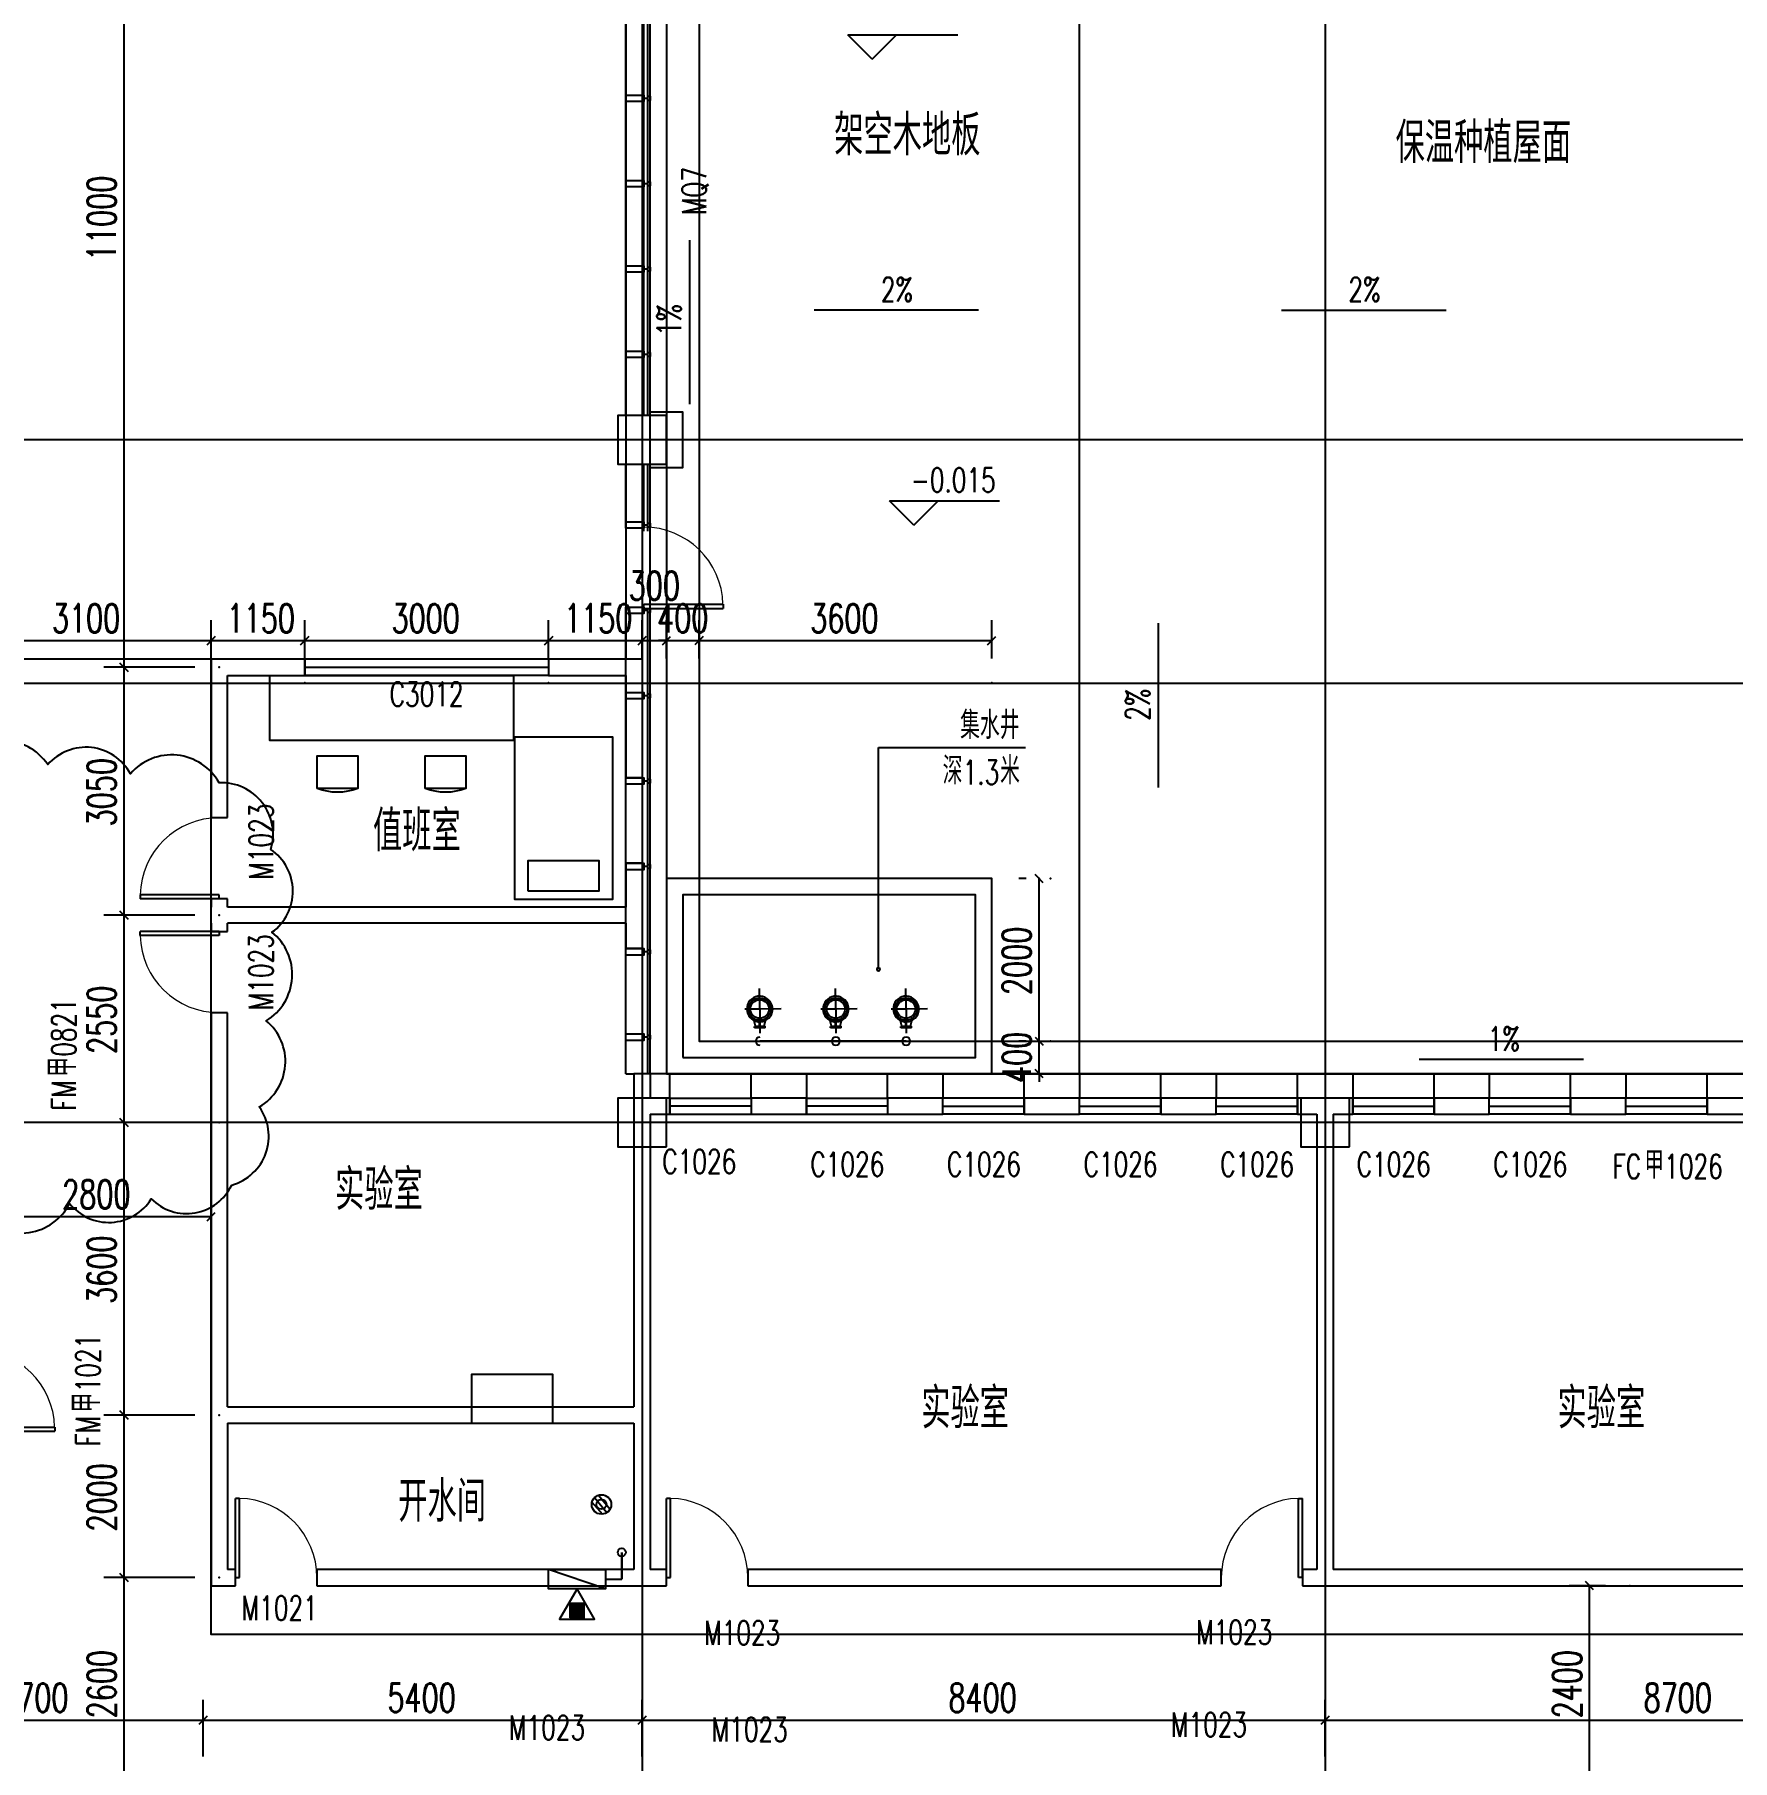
# Model space of a CAD drawing. Header units: inches. Extents: x -867 to 118033, y 723948 to 808048.
# Drawn here: x 34510 to 55394, y 745109 to 766344 of the extents above; entities that cross this region are included whole.
import ezdxf

# ---------------------------------------------------------------- set-up
doc = ezdxf.new("R2010")
doc.units = ezdxf.units.IN
doc.header["$MEASUREMENT"] = 0
for name, color, linetype in [('0-一般装修部位', 10, 'Continuous'), ('0-幕墙线', 10, 'Continuous'), ('0-重点装修部位', 10, 'Continuous'), ('00修改', 10, 'Continuous'), ('COLUMN', 10, 'Continuous'), ('CURTWALL', 10, 'Continuous'), ('DIM_ELEV', 10, 'Continuous'), ('DIM_LEAD', 10, 'Continuous'), ('DIM_SYMB', 10, 'Continuous'), ('DOOR_FIRE', 10, 'Continuous'), ('DOOR_FIRE_TEXT', 10, 'Continuous'), ('DOTE', 10, 'Continuous'), ('PUB_DIM', 10, 'Continuous'), ('PUB_HATCH', 10, 'Continuous'), ('PUB_TEXT', 10, 'Continuous'), ('S-DIM', 10, 'Continuous'), ('TOL', 10, 'Continuous'), ('WALL', 10, 'Continuous'), ('WINDOW', 10, 'Continuous'), ('WINDOW_TEXT', 10, 'Continuous'), ('排水', 10, 'Continuous')]:
    doc.layers.add(name, color=color, linetype=linetype)
doc.styles.add('_TCH_DIM', font='SIMPLEX', dxfattribs={"bigfont": 'GBCBIG'})
doc.styles.add('_TCH_WINDOW', font='SIMPLEX', dxfattribs={"bigfont": 'GBCBIG'})
doc.styles.add('DIM_FONT', font='SIMPLEX', dxfattribs={"width": 0.7, "bigfont": 'GBCBIG'})

# ---------------------------------------------------------------- blocks, each defined once
blk = doc.blocks.new('F1_ACAD_FMEBLOCK8')
at = {"layer": 'PUB_HATCH', "color": 8}
for points in [[(-16475, -7475), (-16475, -6875), (-17075, -6875), (-17075, -7475)], [(-16475, -15875), (-16475, -15275), (-17075, -15275), (-17075, -15875)], [(-8075, -15875), (-8075, -15275), (-8675, -15275), (-8675, -15875)]]:
    blk.add_lwpolyline(points, close=True, dxfattribs=at)

msp = doc.modelspace()

# ---------------------------------------------------------------- linework, layer by layer
at = {"color": 1}
for p, q in [((41733, 747339), (41733, 747669)), ((41533, 747339), (41733, 747339))]:
    msp.add_line(p, q, dxfattribs=at)
at = {"color": 1, "linetype": 'Continuous', "ltscale": 2}
msp.add_line((41733, 747669), (41733, 747339), dxfattribs=at)
at = {"color": 8}
for p, q in [((41095, 746892), (41242, 747040)), ((41095, 746977), (41157, 747040)), ((41095, 747005), (41129, 747040)), ((41095, 746949), (41186, 747040)), ((41095, 746864), (41271, 747040)), ((41095, 746920), (41214, 747040)), ((41123, 746864), (41271, 747011)), ((41151, 746864), (41271, 746983)), ((41179, 746864), (41271, 746955)), ((41208, 746864), (41271, 746927)), ((41236, 746864), (41271, 746898))]:
    msp.add_line(p, q, dxfattribs=at)
at = {"color": 7}
msp.add_lwpolyline([(47363, 753559), (47363, 773934), (75283, 773934)], dxfattribs=at)
at = {"color": 30, "linetype": 'Continuous'}
for points in [[(40833, 747459), (41533, 747459), (41533, 747219), (40833, 747459)], [(40833, 747459), (41533, 747459), (41533, 747219), (40833, 747219)]]:
    msp.add_lwpolyline(points, close=True, dxfattribs=at)
at = {"color": 2}
for points in [[(41183, 747219), (40968, 746847), (41397, 746847)], [(41095, 746864), (41271, 746864), (41271, 747040), (41095, 747040)]]:
    msp.add_lwpolyline(points, close=True, dxfattribs=at)
msp.add_circle((41733, 747669), 50, dxfattribs=at)
at = {"layer": '0-一般装修部位', "color": 3}
msp.add_lwpolyline([(33883, 758659), (33883, 752859), (25083, 752859), (25083, 746759), (25083, 744859), (59083, 744859), (59083, 746659), (36683, 746659), (36683, 758659), (33883, 758659)], dxfattribs=at)
at = {"layer": '0-幕墙线', "color": 31}
for p, q in [((42053, 765559), (42003, 765559)), ((42053, 764509), (42003, 764509)), ((42053, 763459), (42003, 763459)), ((42053, 762409), (42003, 762409)), ((42053, 760309), (42003, 760309)), ((42053, 759259), (42003, 759259)), ((42053, 758209), (42003, 758209)), ((42053, 757159), (42003, 757159)), ((42053, 756109), (42003, 756109)), ((42053, 755059), (42003, 755059)), ((42053, 754009), (42003, 754009))]:
    msp.add_line(p, q, dxfattribs=at)
for points in [[(41783, 765519), (41783, 765599), (42003, 765599), (42003, 765519)], [(42053, 765534), (42053, 765584), (42083, 765584), (42083, 765534)], [(41783, 764469), (41783, 764549), (42003, 764549), (42003, 764469)], [(42053, 764484), (42053, 764534), (42083, 764534), (42083, 764484)], [(41783, 763419), (41783, 763499), (42003, 763499), (42003, 763419)], [(42053, 763434), (42053, 763484), (42083, 763484), (42083, 763434)], [(41783, 762369), (41783, 762449), (42003, 762449), (42003, 762369)], [(42053, 762384), (42053, 762434), (42083, 762434), (42083, 762384)], [(41783, 760269), (41783, 760349), (42003, 760349), (42003, 760269)], [(42053, 760284), (42053, 760334), (42083, 760334), (42083, 760284)], [(41783, 759219), (41783, 759299), (42003, 759299), (42003, 759219)], [(42053, 759234), (42053, 759284), (42083, 759284), (42083, 759234)], [(41783, 758169), (41783, 758249), (42003, 758249), (42003, 758169)], [(42053, 758184), (42053, 758234), (42083, 758234), (42083, 758184)], [(41783, 757119), (41783, 757199), (42003, 757199), (42003, 757119)], [(42053, 757134), (42053, 757184), (42083, 757184), (42083, 757134)], [(41783, 756069), (41783, 756149), (42003, 756149), (42003, 756069)], [(42053, 756084), (42053, 756134), (42083, 756134), (42083, 756084)], [(41783, 755019), (41783, 755099), (42003, 755099), (42003, 755019)], [(42053, 755034), (42053, 755084), (42083, 755084), (42083, 755034)], [(41783, 753969), (41783, 754049), (42003, 754049), (42003, 753969)], [(42053, 753984), (42053, 754034), (42083, 754034), (42083, 753984)]]:
    msp.add_lwpolyline(points, close=True, dxfattribs=at)
for points in [[(42083, 761019), (42483, 761019), (42483, 761699), (42083, 761699)], [(42323, 753059), (42323, 753559), (42083, 753559)], [(43323, 753259), (43323, 753559), (44003, 753559), (44003, 753259)], [(45003, 753259), (45003, 753559), (45683, 753559), (45683, 753259)], [(46683, 753259), (46683, 753559), (47363, 753559), (47363, 753259)], [(48363, 753259), (48363, 753559), (49043, 753559), (49043, 753259)], [(50043, 753059), (50043, 753559), (50723, 753559), (50723, 753059)], [(50043, 753259), (50043, 753559), (50723, 753559), (50723, 753259)], [(51723, 753259), (51723, 753559), (52403, 753559), (52403, 753259)], [(53403, 753259), (53403, 753559), (54083, 753559), (54083, 753259)], [(55083, 753259), (55083, 753559), (55763, 753559), (55763, 753259)]]:
    msp.add_lwpolyline(points, dxfattribs=at)
at = {"layer": '0-重点装修部位', "color": 1}
msp.add_lwpolyline([(28083, 769659), (36683, 769659), (36683, 769459), (41783, 769459), (41783, 758659), (28083, 758659), (28083, 769659)], dxfattribs=at)
at = {"layer": '00修改', "color": 6}
msp.add_lwpolyline([(33865, 751807, 0.520567), (34941, 751963, 0.520567), (35945, 752019, 0.520567), (36935, 752189, 0.520567), (37275, 753150, 0.520567), (37275, 753150, 0.520567), (37360, 754210, 0.520567), (37430, 755299, 0.520567), (37416, 756317, 0.520567), (36780, 757137, 0.520567), (36780, 757137, 0.520567), (35690, 757250, 0.520567), (34672, 757363, 0.520567), (33554, 757377, 0.520567)], format="xyb", dxfattribs=at)
at = {"layer": 'COLUMN', "color": 2, "ltscale": 3}
for points in [[(42283, 761059), (42283, 761659), (41683, 761659), (41683, 761059)], [(42283, 752659), (42283, 753259), (41683, 753259), (41683, 752659)], [(50683, 752659), (50683, 753259), (50083, 753259), (50083, 752659)]]:
    msp.add_lwpolyline(points, close=True, dxfattribs=at)
at = {"layer": 'CURTWALL', "color": 4}
for p, q in [((42003, 761659), (42003, 777559)), ((42053, 761659), (42053, 777559)), ((42003, 760234), (42003, 761059)), ((42053, 760234), (42053, 761059)), ((42083, 753559), (42083, 761059)), ((42053, 753559), (42053, 759285)), ((41783, 753559), (41883, 753559))]:
    msp.add_line(p, q, dxfattribs=at)
at = {"layer": 'DIM_ELEV', "color": 3}
for p, q in [((44812, 766042), (44512, 766342)), ((44512, 766342), (45866, 766342)), ((44812, 766042), (45112, 766342)), ((45324, 760309), (45024, 760609)), ((45024, 760609), (46378, 760609)), ((45324, 760309), (45624, 760609))]:
    msp.add_line(p, q, dxfattribs=at)
at = {"layer": 'DIM_LEAD', "color": 3}
for p, q in [((44890, 754844), (44890, 757573)), ((44890, 757573), (46700, 757573))]:
    msp.add_line(p, q, dxfattribs=at)
msp.add_lwpolyline([(44890, 754824, 1), (44890, 754864, 1)], format="xyb", close=True, dxfattribs=at)
at = {"layer": 'DIM_SYMB', "color": 3}
for points in [[(42567, 763816), (42567, 762095), (42567, 761795)], [(46120, 762953), (44398, 762953), (44098, 762953)], [(49849, 762953), (51571, 762953), (51871, 762953)], [(48331, 759102), (48331, 757380), (48331, 757080)], [(53563, 753733), (51842, 753733), (51542, 753733)]]:
    msp.add_lwpolyline(points, dxfattribs=at)
at = {"layer": 'DOOR_FIRE', "color": 4}
for p, q in [((55083, 753259), (54083, 753259)), ((54083, 753059), (54083, 753259)), ((55083, 753059), (55083, 753259)), ((54083, 753159), (55083, 753159)), ((55083, 753059), (54083, 753059))]:
    msp.add_line(p, q, dxfattribs=at)
at = {"layer": 'DOOR_FIRE', "color": 7}
for p, q in [((33783, 749209), (34758, 749209)), ((34758, 749209), (34758, 749159)), ((33783, 749159), (34758, 749159))]:
    msp.add_line(p, q, dxfattribs=at)
at = {"layer": 'DOOR_FIRE', "color": 7, "lineweight": 13}
for centre, start, end in [((42003, 759309), 1.4693, 90), ((36783, 755734), 90, 178.5307), ((36783, 755284), 181.4693, 270), ((33783, 749184), 1.4693, 90), ((37008, 747359), 360, 88.5307), ((42308, 747359), 0, 88.5307), ((50082, 747359), 91.4693, 180)]:
    msp.add_arc(centre, 975, start, end, dxfattribs=at)
at = {"layer": 'DOTE', "color": 26, "ltscale": 1000}
for p, q in [((41983, 803674), (41983, 730735)), ((50383, 803674), (50383, 730735)), ((99592, 761359), (18734, 761359)), ((99592, 758359), (18734, 758359)), ((99592, 752959), (18734, 752959)), ((99592, 752959), (18734, 752959))]:
    msp.add_line(p, q, dxfattribs=at)
at = {"layer": 'PUB_DIM', "color": 3, "lineweight": -2}
for p, q in [((35611, 758559), (35611, 769559)), ((36683, 758669), (36683, 759137)), ((36683, 758669), (36683, 759137)), ((37833, 758669), (37833, 759137)), ((37833, 758669), (37833, 759137)), ((40833, 758669), (40833, 759137)), ((40833, 758669), (40833, 759137)), ((41983, 758669), (41983, 759137)), ((41983, 758669), (41983, 759137)), ((42283, 758669), (42283, 759137)), ((42283, 758669), (42283, 759137)), ((42683, 758669), (42683, 759137)), ((42683, 758669), (42683, 759137)), ((46283, 758669), (46283, 759137)), ((33583, 758887), (36683, 758887)), ((36683, 758887), (37833, 758887)), ((37833, 758887), (40833, 758887)), ((40833, 758887), (41983, 758887)), ((41983, 758887), (42283, 758887)), ((42283, 758887), (42183, 758887)), ((42283, 758887), (42683, 758887)), ((42683, 758887), (42783, 758887)), ((42683, 758887), (46283, 758887)), ((36483, 758559), (35361, 758559)), ((36483, 758559), (35361, 758559)), ((35611, 755509), (35611, 758559)), ((46707, 755959), (46616, 755959)), ((46866, 753959), (46866, 755959)), ((36483, 755509), (35361, 755509)), ((36483, 755509), (35361, 755509)), ((35611, 752959), (35611, 755509)), ((46707, 753959), (46616, 753959)), ((46707, 753959), (46616, 753959)), ((46866, 753959), (46866, 754059)), ((46866, 753559), (46866, 753959)), ((46707, 753559), (46616, 753559)), ((46866, 753559), (46866, 753459)), ((36483, 752959), (35361, 752959)), ((36483, 752959), (35361, 752959)), ((35611, 749359), (35611, 752959)), ((36683, 751359), (36683, 752050)), ((33883, 751800), (36683, 751800)), ((36483, 749359), (35361, 749359)), ((36483, 749359), (35361, 749359)), ((35611, 747359), (35611, 749359)), ((36483, 747359), (35361, 747359)), ((36483, 747359), (35361, 747359)), ((35611, 744759), (35611, 747359)), ((53833, 747259), (53386, 747259)), ((53636, 744859), (53636, 747259)), ((36583, 745159), (36583, 745855)), ((36583, 745159), (36583, 745855)), ((41983, 745159), (41983, 745855)), ((41983, 745159), (41983, 745855)), ((50383, 745159), (50383, 745855)), ((50383, 745159), (50383, 745855)), ((33883, 745605), (36583, 745605)), ((36583, 745605), (41983, 745605)), ((41983, 745605), (50383, 745605)), ((50383, 745605), (59083, 745605))]:
    msp.add_line(p, q, dxfattribs=at)
at = {"layer": 'PUB_DIM', "color": 3, "linetype": 'ByBlock'}
for p, q in [((36633, 758837), (36733, 758937)), ((36733, 758937), (36633, 758837)), ((37783, 758837), (37883, 758937)), ((37883, 758937), (37783, 758837)), ((40783, 758837), (40883, 758937)), ((40883, 758937), (40783, 758837)), ((41933, 758837), (42033, 758937)), ((42033, 758937), (41933, 758837)), ((42233, 758837), (42333, 758937)), ((42233, 758837), (42333, 758937)), ((42733, 758937), (42633, 758837)), ((42733, 758937), (42633, 758837)), ((46233, 758837), (46333, 758937)), ((35661, 758509), (35561, 758609)), ((35561, 758609), (35661, 758509)), ((46916, 755909), (46816, 756009)), ((35561, 755559), (35661, 755459)), ((35661, 755459), (35561, 755559)), ((46816, 754009), (46916, 753909)), ((46816, 754009), (46916, 753909)), ((46916, 753509), (46816, 753609)), ((35661, 752909), (35561, 753009)), ((35561, 753009), (35661, 752909)), ((36633, 751750), (36733, 751850)), ((35561, 749409), (35661, 749309)), ((35661, 749309), (35561, 749409)), ((35661, 747309), (35561, 747409)), ((35561, 747409), (35661, 747309)), ((53686, 747209), (53586, 747309)), ((36633, 745655), (36533, 745555)), ((36533, 745555), (36633, 745655)), ((42033, 745655), (41933, 745555)), ((41933, 745555), (42033, 745655)), ((50433, 745655), (50333, 745555)), ((50333, 745555), (50433, 745655))]:
    msp.add_line(p, q, dxfattribs=at)
at = {"layer": 'PUB_DIM', "color": 3}
for p in [(36683, 758887), (37833, 758887), (40833, 758887), (41983, 758887), (42283, 758887), (42683, 758887), (46283, 758887), (35611, 758559), (36783, 758559), (36783, 758559), (36683, 758369), (36683, 758369), (37833, 758369), (37833, 758369), (40833, 758369), (40833, 758369), (41983, 758369), (41983, 758369), (42283, 758369), (42283, 758369), (42683, 758369), (42683, 758369), (46283, 758369), (46866, 755959), (47007, 755959), (35611, 755509), (36783, 755509), (36783, 755509), (46866, 753959), (47007, 753959), (47007, 753959), (47007, 753559), (35611, 752959), (36783, 752959), (36783, 752959), (36683, 751800), (36683, 751059), (35611, 749359), (36783, 749359), (36783, 749359), (35611, 747359), (36783, 747359), (36783, 747359), (53636, 747259), (54133, 747259), (36583, 745605), (41983, 745605), (50383, 745605)]:
    msp.add_point(p, dxfattribs=at)
at = {"layer": 'PUB_HATCH', "color": 8}
for p, q in [((41783, 761659), (41783, 777559)), ((42083, 753559), (42083, 777559)), ((41783, 760269), (41783, 761059)), ((41783, 753559), (41783, 759299))]:
    msp.add_line(p, q, dxfattribs=at)
msp.add_lwpolyline([(42083, 777559), (75283, 777559), (75283, 770359), (57983, 770359), (57983, 753559), (42083, 753559)], dxfattribs=at)
at = {"layer": 'S-DIM', "color": 8, "linetype": 'Continuous'}
for p, q in [((43429, 754354), (43427, 754605)), ((44365, 754354), (44363, 754605)), ((45229, 754354), (45227, 754605)), ((43429, 754354), (43245, 754352)), ((43692, 754356), (43429, 754354)), ((43429, 754354), (43431, 754103)), ((44365, 754354), (44180, 754352)), ((44628, 754356), (44365, 754354)), ((44365, 754354), (44367, 754103)), ((45229, 754354), (45045, 754352)), ((45492, 754356), (45229, 754354)), ((45229, 754354), (45231, 754103))]:
    msp.add_line(p, q, dxfattribs=at)
at = {"layer": 'S-DIM', "color": 7}
for p, q in [((43378, 754144), (43360, 754210)), ((43495, 754142), (43367, 754141)), ((43367, 754121), (43367, 754141)), ((43495, 754122), (43367, 754121)), ((43426, 754144), (43426, 754193)), ((43430, 754114), (43431, 754059)), ((43436, 754144), (43436, 754193)), ((43484, 754145), (43501, 754211)), ((43495, 754122), (43495, 754142)), ((44313, 754144), (44295, 754210)), ((44431, 754142), (44302, 754141)), ((44302, 754121), (44302, 754141)), ((44431, 754122), (44302, 754121)), ((44361, 754144), (44361, 754193)), ((44366, 754114), (44366, 754059)), ((44371, 754144), (44371, 754193)), ((44419, 754145), (44436, 754211)), ((44431, 754122), (44431, 754142)), ((45178, 754144), (45160, 754210)), ((45295, 754142), (45167, 754141)), ((45167, 754121), (45167, 754141)), ((45295, 754122), (45167, 754121)), ((45226, 754144), (45226, 754193)), ((45230, 754114), (45231, 754059)), ((45236, 754144), (45236, 754193)), ((45284, 754145), (45301, 754211)), ((45295, 754122), (45295, 754142))]:
    msp.add_line(p, q, dxfattribs=at)
at = {"layer": 'S-DIM', "color": 4}
msp.add_line((45231, 753959), (43431, 753959), dxfattribs=at)
at = {"layer": 'S-DIM', "color": 7}
for points in [[(42283, 753559), (46283, 753559), (46283, 755959), (42283, 755959)], [(42483, 753759), (46083, 753759), (46083, 755759), (42483, 755759)]]:
    msp.add_lwpolyline(points, close=True, dxfattribs=at)
for centre, radius in [((43429, 754354), 138), ((43429, 754354), 114), ((44365, 754354), 138), ((44365, 754354), 114), ((45229, 754354), 138), ((45229, 754354), 114)]:
    msp.add_circle(centre, radius, dxfattribs=at)
for centre, radius, start, end in [((43429, 754354), 158, 14.9167, 345.9882), ((44365, 754354), 158, 14.9167, 345.9882), ((45229, 754354), 158, 14.9167, 345.9882), ((43481, 754354), 109, 339.2737, 21.6312), ((44416, 754354), 109, 339.2737, 21.6312), ((45281, 754354), 109, 339.2737, 21.6312), ((43355, 754208), 4.95, 15.4392, 62.9934), ((43376, 754143), 2.47, 270.4392, 15.4392), ((43423, 754193), 2.47, 0.4392, 87.7938), ((43424, 754143), 2.47, 273.0845, 0.4392), ((43438, 754193), 2.47, 93.0845, 180.4392), ((43438, 754144), 2.47, 180.4392, 267.7938), ((43486, 754144), 2.47, 165.4392, 270.4392), ((43506, 754209), 4.95, 117.885, 165.4392), ((44291, 754208), 4.95, 15.4392, 62.9934), ((44311, 754143), 2.47, 270.4392, 15.4392), ((44358, 754193), 2.47, 0.4392, 87.7938), ((44359, 754143), 2.47, 273.0845, 0.4392), ((44373, 754193), 2.47, 93.0845, 180.4392), ((44374, 754144), 2.47, 180.4392, 267.7938), ((44421, 754144), 2.47, 165.4392, 270.4392), ((44441, 754209), 4.95, 117.885, 165.4392), ((45155, 754208), 4.95, 15.4392, 62.9934), ((45176, 754143), 2.47, 270.4392, 15.4392), ((45223, 754193), 2.47, 0.4392, 87.7938), ((45224, 754143), 2.47, 273.0845, 0.4392), ((45238, 754193), 2.47, 93.0845, 180.4392), ((45238, 754144), 2.47, 180.4392, 267.7938), ((45286, 754144), 2.47, 165.4392, 270.4392), ((45306, 754209), 4.95, 117.885, 165.4392)]:
    msp.add_arc(centre, radius, start, end, dxfattribs=at)
at = {"layer": 'S-DIM', "color": 136, "ltscale": 0.7}
for centre, start, end in [((43431, 753959), 90, 270), ((44366, 753959), 90, 270), ((44366, 753959), 270, 90), ((45231, 753959), 90, 270), ((45231, 753959), 270, 90)]:
    msp.add_arc(centre, 50, start, end, dxfattribs=at)
at = {"layer": 'TOL', "color": 62}
for p, q in [((41446, 748373), (41587, 748203)), ((41366, 748288), (41495, 748140)), ((41396, 748343), (41551, 748161))]:
    msp.add_line(p, q, dxfattribs=at)
at = {"layer": 'TOL', "color": 151}
for points in [[(37403, 758459), (40403, 758459), (40403, 757659), (37403, 757659)], [(40417, 757702), (41617, 757702), (41617, 755702), (40417, 755702)], [(37986, 757069), (37986, 757469), (38486, 757469), (38486, 757069)], [(39316, 757069), (39316, 757469), (39816, 757469), (39816, 757069)], [(40576, 755810), (41456, 755810), (41456, 756179), (40576, 756179)], [(40883, 749259), (40883, 749859), (39883, 749859), (39883, 749259)]]:
    msp.add_lwpolyline(points, close=True, dxfattribs=at)
for points in [[(38486, 757069, -0.192536), (37986, 757069)], [(39816, 757069, -0.192536), (39316, 757069)]]:
    msp.add_lwpolyline(points, format="xyb", dxfattribs=at)
at = {"layer": 'TOL', "color": 62}
for radius in [120, 60]:
    msp.add_circle((41483, 748259), radius, dxfattribs=at)
at = {"layer": 'WALL', "color": 2}
for p, q in [((36683, 758659), (36683, 756709)), ((37833, 758659), (36683, 758659)), ((37833, 758459), (37833, 758659)), ((41983, 758659), (40833, 758659)), ((40833, 758659), (40833, 758459)), ((41983, 758659), (41983, 757199)), ((36883, 758459), (37833, 758459)), ((36883, 756709), (36883, 758459)), ((40833, 758459), (41783, 758459)), ((41783, 758459), (41783, 757199)), ((41983, 757199), (41783, 757199)), ((36683, 756709), (36883, 756709)), ((41783, 756149), (41783, 755609)), ((41983, 756149), (41783, 756149)), ((41983, 756149), (41983, 755509)), ((36683, 755709), (36683, 755609)), ((36883, 755709), (36683, 755709)), ((36683, 755609), (36683, 755609)), ((36683, 755409), (36683, 755609)), ((36883, 755609), (36883, 755709)), ((41783, 755609), (36883, 755609)), ((36683, 755409), (36683, 755409)), ((36683, 755409), (36683, 755309)), ((41783, 755409), (36883, 755409)), ((36883, 755309), (36883, 755409)), ((41783, 755409), (41783, 755099)), ((41983, 755509), (41983, 755099)), ((36683, 755309), (36883, 755309)), ((41983, 755099), (41783, 755099)), ((36683, 754309), (36683, 749359)), ((36883, 754309), (36683, 754309)), ((36883, 749459), (36883, 754309)), ((41883, 753559), (41883, 753159)), ((42083, 753559), (41883, 753559)), ((42083, 753559), (42083, 753259)), ((42323, 753259), (42083, 753259)), ((42323, 753059), (42323, 753259)), ((43323, 753259), (43323, 753059)), ((44003, 753259), (43323, 753259)), ((44003, 753059), (44003, 753259)), ((45003, 753259), (45003, 753059)), ((45683, 753259), (45003, 753259)), ((45683, 753059), (45683, 753259)), ((46683, 753259), (46683, 753059)), ((47363, 753259), (46683, 753259)), ((47363, 753059), (47363, 753259)), ((48363, 753259), (48363, 753059)), ((49043, 753259), (48363, 753259)), ((49043, 753059), (49043, 753259)), ((50383, 753259), (50043, 753259)), ((50043, 753259), (50043, 753059)), ((50723, 753259), (50383, 753259)), ((50723, 753059), (50723, 753259)), ((51723, 753259), (51723, 753059)), ((52403, 753259), (51723, 753259)), ((52403, 753059), (52403, 753259)), ((54083, 753259), (53403, 753259)), ((53403, 753259), (53403, 753059)), ((54083, 753059), (54083, 753259)), ((55763, 753259), (55083, 753259)), ((55083, 753259), (55083, 753059)), ((41883, 753159), (41883, 749459)), ((42083, 753059), (42323, 753059)), ((42083, 753059), (42083, 749359)), ((43323, 753059), (44003, 753059)), ((45003, 753059), (45683, 753059)), ((46683, 753059), (47363, 753059)), ((48363, 753059), (49043, 753059)), ((50043, 753059), (50283, 753059)), ((50283, 753059), (50283, 747459)), ((50483, 753059), (50483, 747459)), ((50483, 753059), (50723, 753059)), ((51723, 753059), (52403, 753059)), ((53403, 753059), (54083, 753059)), ((55083, 753059), (55763, 753059)), ((36883, 749459), (41883, 749459)), ((36683, 749359), (36683, 748859)), ((36883, 749259), (41883, 749259)), ((36883, 749259), (36883, 748759)), ((41883, 749259), (41883, 747459)), ((42083, 749359), (42083, 747459)), ((36683, 748859), (36683, 748859)), ((36683, 748859), (36683, 748659)), ((36683, 748659), (36683, 748659)), ((36683, 748659), (36683, 747259)), ((36883, 748759), (36883, 747459)), ((36983, 747459), (36883, 747459)), ((36983, 747259), (36983, 747459)), ((41883, 747459), (37983, 747459)), ((37983, 747459), (37983, 747259)), ((42283, 747459), (42083, 747459)), ((42283, 747259), (42283, 747459)), ((49107, 747459), (43283, 747459)), ((43283, 747459), (43283, 747259)), ((49107, 747259), (49107, 747459)), ((50107, 747459), (50107, 747259)), ((50283, 747459), (50107, 747459)), ((57783, 747459), (50483, 747459)), ((36683, 747259), (36983, 747259)), ((37983, 747259), (41983, 747259)), ((41983, 747259), (42283, 747259)), ((43283, 747259), (49107, 747259)), ((50107, 747259), (50383, 747259)), ((50383, 747259), (57783, 747259))]:
    msp.add_line(p, q, dxfattribs=at)
at = {"layer": 'WINDOW', "color": 7}
for p, q in [((42003, 759284), (42003, 759334)), ((42003, 759334), (42978, 759334)), ((42003, 759284), (42978, 759284)), ((42978, 759334), (42978, 759284)), ((35808, 755759), (35808, 755709)), ((36783, 755759), (35808, 755759)), ((36783, 755709), (35808, 755709)), ((36783, 755709), (36783, 755759)), ((35808, 755259), (35808, 755309)), ((36783, 755309), (35808, 755309)), ((36783, 755259), (35808, 755259)), ((36783, 755309), (36783, 755259)), ((37033, 748334), (36983, 748334)), ((36983, 747359), (36983, 748334)), ((37033, 747359), (37033, 748334)), ((42333, 748334), (42283, 748334)), ((42283, 747359), (42283, 748334)), ((42333, 747359), (42333, 748334)), ((50057, 748334), (50107, 748334)), ((50057, 747359), (50057, 748334)), ((50107, 747359), (50107, 748334)), ((36983, 747359), (37033, 747359)), ((42283, 747359), (42333, 747359)), ((50107, 747359), (50057, 747359))]:
    msp.add_line(p, q, dxfattribs=at)
at = {"layer": 'WINDOW', "color": 4}
for p, q in [((37833, 758659), (37833, 758459)), ((40833, 758659), (37833, 758659)), ((37833, 758559), (40833, 758559)), ((40833, 758659), (40833, 758459)), ((40833, 758459), (37833, 758459)), ((42323, 753259), (42323, 753059)), ((42323, 753259), (43323, 753259)), ((43323, 753259), (43323, 753059)), ((44003, 753259), (44003, 753059)), ((44003, 753259), (45003, 753259)), ((45003, 753259), (45003, 753059)), ((46683, 753259), (45683, 753259)), ((45683, 753059), (45683, 753259)), ((46683, 753059), (46683, 753259)), ((48363, 753259), (47363, 753259)), ((47363, 753059), (47363, 753259)), ((48363, 753059), (48363, 753259)), ((50043, 753259), (49043, 753259)), ((49043, 753059), (49043, 753259)), ((50043, 753059), (50043, 753259)), ((50723, 753059), (50723, 753259)), ((51723, 753259), (50723, 753259)), ((51723, 753059), (51723, 753259)), ((52403, 753059), (52403, 753259)), ((53403, 753259), (52403, 753259)), ((53403, 753059), (53403, 753259)), ((43323, 753159), (42323, 753159)), ((42323, 753059), (43323, 753059)), ((45003, 753159), (44003, 753159)), ((44003, 753059), (45003, 753059)), ((45683, 753159), (46683, 753159)), ((46683, 753059), (45683, 753059)), ((47363, 753159), (48363, 753159)), ((48363, 753059), (47363, 753059)), ((49043, 753159), (50043, 753159)), ((50043, 753059), (49043, 753059)), ((50723, 753159), (51723, 753159)), ((51723, 753059), (50723, 753059)), ((52403, 753159), (53403, 753159)), ((53403, 753059), (52403, 753059))]:
    msp.add_line(p, q, dxfattribs=at)
at = {"layer": '排水', "color": 5}
for points in [[(74883, 777559), (42283, 777559), (42283, 753559), (57983, 753559), (57983, 769959), (57983, 769959)], [(75283, 777559), (75283, 777159), (42683, 777159), (42683, 753959), (57583, 753959), (57583, 770359), (57983, 770359)]]:
    msp.add_lwpolyline(points, dxfattribs=at)

# ---------------------------------------------------------------- block references
at = {"layer": 'PUB_HATCH', "color": 8}
msp.add_blockref('F1_ACAD_FMEBLOCK8', (58758, 768534), dxfattribs=at)

# ---------------------------------------------------------------- texts
at = {"layer": 'DOOR_FIRE_TEXT', "color": 7, "style": '_TCH_WINDOW', "width": 0.705882}
for s, p in [('0821', (35019, 753767)), ('FM', (35019, 753101)), ('1021', (35316, 749638)), ('FM', (35316, 748972))]:
    msp.add_text(s, height=297.5, rotation=90, dxfattribs=at).set_placement(p)
at = {"layer": 'DOOR_FIRE_TEXT', "color": 7, "style": '_TCH_WINDOW'}
for p in [(35019, 753521), (35316, 749392)]:
    msp.add_text('甲', height=338, rotation=90, dxfattribs=at).set_placement(p)
msp.add_text('甲', height=338, dxfattribs=at).set_placement((54310, 752269))
at = {"layer": 'DOOR_FIRE_TEXT', "color": 7, "style": '_TCH_WINDOW', "width": 0.705882}
for s, p in [('FC', (53920, 752269)), ('1026', (54555, 752269))]:
    msp.add_text(s, height=297.5, dxfattribs=at).set_placement(p)
at = {"layer": 'PUB_DIM', "color": 7, "style": 'DIM_FONT', "width": 0.7}
for s, p in [('11000', (35511, 763557)), ('3050', (35511, 756602)), ('2000', (46766, 754527)), ('2550', (35511, 753802)), ('400', (46766, 753444)), ('3600', (35511, 750727)), ('2000', (35511, 747927)), ('2600', (35511, 745627)), ('2400', (53536, 745627))]:
    msp.add_text(s, height=350, rotation=90, dxfattribs=at).set_placement(p)
for s, p in [('300', (41818, 759387)), ('3100', (34724, 758987)), ('1150', (36873, 758987)), ('3000', (38901, 758987)), ('1150', (41023, 758987)), ('400', (42168, 758987)), ('3600', (44051, 758987)), ('2800', (34851, 751900)), ('2700', (34087, 745705)), ('5400', (38851, 745705)), ('8400', (45751, 745705)), ('8700', (54301, 745705))]:
    msp.add_text(s, height=350, dxfattribs=at).set_placement(p)
at = {"layer": 'PUB_TEXT', "color": 7}
for s, height, style, p in [('架空木地板', 500, 'DIM_FONT', (44345, 764857)), ('保温种植屋面', 500, 'DIM_FONT', (51250, 764762)), ('集水井', 337.6, '_TCH_DIM', (45895, 757678)), ('深', 338, '_TCH_DIM', (45680, 757118)), ('米', 338, '_TCH_DIM', (46386, 757118)), ('值班室', 500, 'DIM_FONT', (38673, 756296)), ('实验室', 500, 'DIM_FONT', (38206, 751881)), ('实验室', 500, 'DIM_FONT', (45416, 749193)), ('实验室', 500, 'DIM_FONT', (53241, 749193)), ('开水间', 500, 'DIM_FONT', (38983, 748046))]:
    msp.add_text(s, height=height, dxfattribs=dict(at, style=style)).set_placement(p)
at = {"layer": 'PUB_TEXT', "color": 7, "style": '_TCH_DIM', "width": 0.705882}
for s, p in [('2%', (44919, 763058)), ('2%', (50670, 763058)), ('-0.015', (45288, 760714)), ('1.3', (45926, 757118)), ('1%', (52383, 753838))]:
    msp.add_text(s, height=297.5, dxfattribs=at).set_placement(p)
for s, p in [('1%', (42462, 762635)), ('2%', (48226, 757901))]:
    msp.add_text(s, height=297.5, rotation=90, dxfattribs=at).set_placement(p)
at = {"layer": 'WINDOW', "color": 7, "style": '_TCH_WINDOW', "width": 0.705882}
for s, p in [('C3012', (38878, 758079)), ('C1026', (42232, 752329)), ('C1026', (44053, 752295)), ('C1026', (45733, 752295)), ('C1026', (47413, 752295)), ('C1026', (49093, 752295)), ('C1026', (50773, 752295)), ('C1026', (52453, 752295)), ('M1023', (42746, 746530)), ('M1023', (48798, 746538)), ('M1023', (40346, 745363)), ('M1023', (42839, 745341)), ('M1023', (48488, 745401))]:
    msp.add_text(s, height=297.5, dxfattribs=at).set_placement(p)
for s, rotation, p in [('M1023', 90, (37446, 755945)), ('M1023', 90, (37444, 754339)), ('M1021', 360, (37058, 746835))]:
    msp.add_text(s, height=297.5, rotation=rotation, dxfattribs=at).set_placement(p)
at = {"layer": 'WINDOW_TEXT', "color": 7, "style": '_TCH_WINDOW', "width": 0.705882}
msp.add_text('MQ7', height=297.5, rotation=90, dxfattribs=at).set_placement((42772, 764121))

doc.saveas('drawing.dxf')
